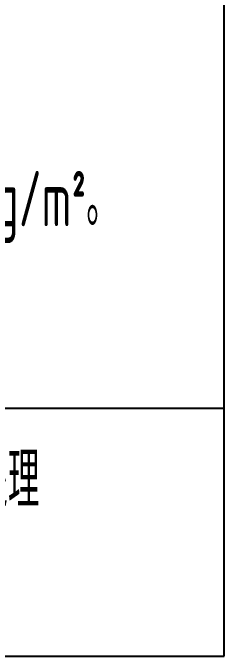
# Model space of a CAD drawing. Extents: x -266287 to 275962, y -324567 to 363765.
# Drawn here: x -144810 to -142904, y 176524 to 182326 of the extents above; entities that cross this region are included whole.
import ezdxf

# ---------------------------------------------------------------- set-up
doc = ezdxf.new("R2010")
doc.units = 0
doc.header["$LTSCALE"] = 1000
doc.layers.add('PUB_TEXT', color=7, linetype='CONTINUOUS')
doc.layers.add('WALL', color=9, linetype='CONTINUOUS')
doc.styles.add('探索者', font='tssdeng.shx', dxfattribs={"width": 0.7, "bigfont": 'tssdchn.shx'})

msp = doc.modelspace()

# ---------------------------------------------------------------- linework, layer by layer
at = {"layer": 'PUB_TEXT'}
msp.add_line((-142904.22443, 176524.15723), (-142904.22443, 192148.16407), dxfattribs=at)
at = {"layer": 'WALL'}
for points in [[(-159856.0789, 178759.48811), (-142904.22443, 178759.48811)], [(-159856.0789, 176524.15723), (-142904.22443, 176524.15723)]]:
    msp.add_lwpolyline(points, dxfattribs=at)

# ---------------------------------------------------------------- texts
at = {"layer": 'PUB_TEXT', "style": '探索者', "width": 0.6}
for s, p in [('外部象牙白色，屈服强度345N/mm%%1402%%141，单位面积镀层重量不小于150g/m%%1402%%141。', (-153819.40976, 180401.33967)), ('300厚道渣 、100厚碎石垫层、200厚C30细石砼面层、耐磨地面处理', (-153625.66825, 177863.45691))]:
    msp.add_text(s, height=500, dxfattribs=at).set_placement(p)

doc.saveas('drawing.dxf')
